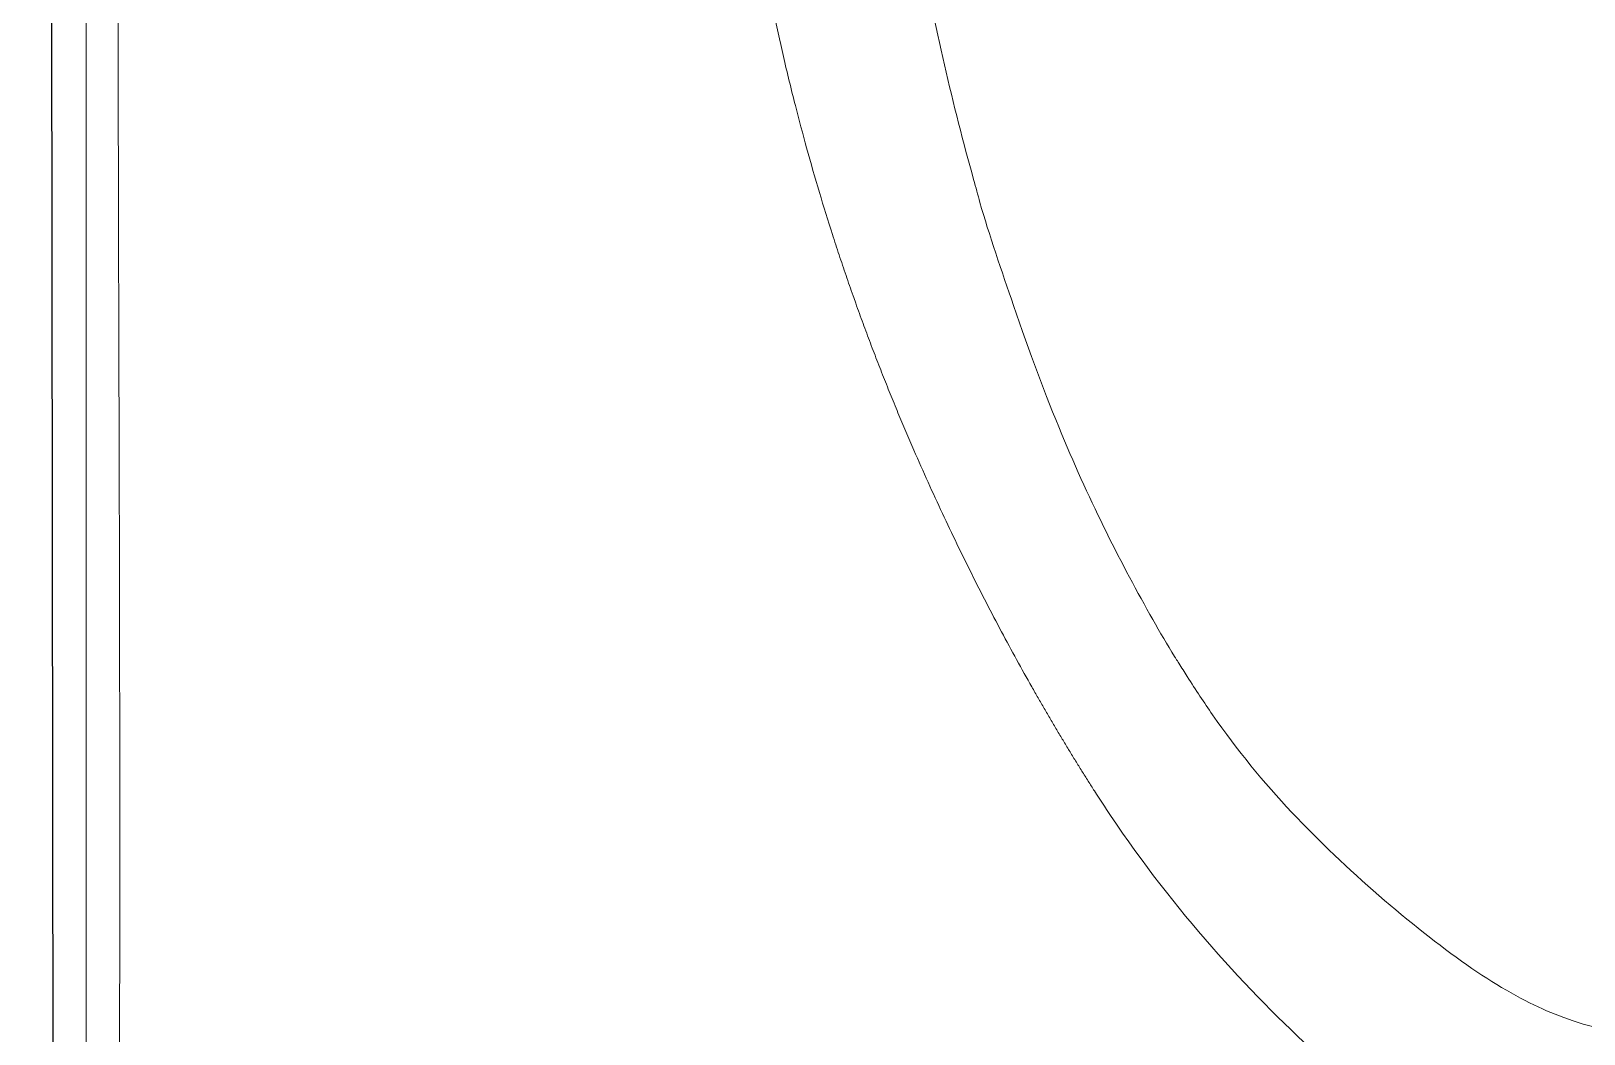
# Model space of a CAD drawing. Header units: millimetres. Extents: x 2164 to 32180, y 1376 to 2800.
# Drawn here: x 2178.7124 to 2178.8587, y 1399.1346 to 1399.2291 of the extents above; entities that cross this region are included whole.
import ezdxf

# ---------------------------------------------------------------- set-up
doc = ezdxf.new("R2010")
doc.units = ezdxf.units.MM
doc.layers.add('1º piso muebles', color=7, linetype='Continuous')
doc.layers.add('1º piso paredes', color=73, linetype='Continuous')

# ---------------------------------------------------------------- blocks, each defined once
blk = doc.blocks.new('bn63-1')
at = {"linetype": 'Continuous', "lineweight": 5}
blk.add_line((-0.2045861637851232, 0), (0.2045861637851232, 0), dxfattribs=at)
for points, knots in [([(8.384404281969182e-13, -0.002997729333841903), (-0.0009705675726223717, -0.002997796612874026), (-0.002905336170144324, -0.002997990064102396), (-0.005789019867435741, -0.002998427883142085), (-0.008654819519890111, -0.002998991986402189), (-0.01150327860285927, -0.002999667984497023), (-0.01433490215119093, -0.003000447811700724), (-0.01715015955964816, -0.00300132916008522), (-0.01994948715453404, -0.003002314953107543), (-0.02273329022300175, -0.00300341292697226), (-0.02550194502951797, -0.003004635213372353), (-0.02825580038638975, -0.003005998015126465), (-0.03008205291139632, -0.003007013535096803), (-0.03122050690795675, -0.00300768655860395), (-0.0314480499960581, -0.003007823082256778), (-0.03173229513917875, -0.00300799621871306), (-0.03178913865049537, -0.003008030972381448), (-0.03190276691459815, -0.003008100705173433), (-0.03207313400504574, -0.003008205650317564), (-0.03269698735574877, -0.003008594284210631), (-0.03416507973277305, -0.003009543552678906), (-0.03640034123021962, -0.003011124205698934), (-0.03904691080767009, -0.003013237361315646), (-0.04165919090389991, -0.003015592525144939), (-0.04423850439785326, -0.003018216740130697), (-0.0467860552938788, -0.003021138275130397), (-0.04930293977601252, -0.003024386478628571), (-0.05179015540885246, -0.003027992063323381), (-0.05342912569510361, -0.00303065346813014), (-0.0558736111334639, -0.003034858291243836), (-0.05909565165593733, -0.003041040100129067), (-0.06382192608067783, -0.003051737480603833), (-0.06690483142234882, -0.003059597974726103), (-0.06881140043778089, -0.003064665384002296), (-0.06919170179715195, -0.003065686583227034), (-0.06966582809953081, -0.003066971557842635), (-0.06976060044128474, -0.003067229002667204), (-0.06994997069703857, -0.003067744574821063), (-0.07023374664690607, -0.003068518907937801), (-0.0712711997745572, -0.003071368358277482), (-0.07220516377019237, -0.003073986731664036), (-0.07442974413238801, -0.003080301742926395), (-0.07589022941563428, -0.003084552779867522), (-0.07876946367217386, -0.003093019708231282), (-0.08018821107977203, -0.003097235581364544), (-0.08298708603116722, -0.003105521238978781), (-0.08436721224371979, -0.003109591018016999), (-0.08709172436446977, -0.003117480217056823), (-0.08843610912295219, -0.003121299641350106), (-0.09109181802547539, -0.003128590538921117), (-0.09240314115864123, -0.003132062023794902), (-0.09499523887963335, -0.003138565881670274), (-0.09627601296621435, -0.003141595966027921), (-0.1000760695787193, -0.003149913845547303), (-0.1025530077591981, -0.003154653821042075), (-0.1073987089215365, -0.003162576556746899), (-0.1097674704433445, -0.003165759860863204), (-0.1144011882648073, -0.00317064712473325), (-0.1166661432452969, -0.003172351518017535), (-0.1194350176059942, -0.00317361143750361), (-0.120123340460637, -0.003173872011984713), (-0.1208068417745238, -0.003174065620598299), (-0.1210116035857283, -0.003174119700616984), (-0.1210798117755445, -0.003174137060710791), (-0.1212161040040058, -0.003174170442648006), (-0.1215565395891502, -0.003174250556170932), (-0.1229801875149832, -0.00317451705787164), (-0.1253787193287366, -0.003174499778268114), (-0.1284901978627175, -0.003173510178811512), (-0.1305087351413903, -0.003172233287131121), (-0.1325002956251211, -0.003170661216245207), (-0.1344648607410619, -0.003168801320484249), (-0.1373331337170924, -0.00316517631050317), (-0.1401255882916672, -0.003160787088205552), (-0.1428452893565151, -0.003155740194216605), (-0.1454955705761591, -0.003150169999372565), (-0.147218516801118, -0.003146210144961969), (-0.1497718733023561, -0.003140167880545164), (-0.1514326806821344, -0.003136003962168843), (-0.154681851092235, -0.003127843316008239), (-0.1562702298841572, -0.003123848630821158), (-0.1582170794853113, -0.00311919974706143), (-0.1586045289807458, -0.003118288877388409), (-0.1593756258480852, -0.003116533995225268), (-0.1605265554744761, -0.003113990255343424), (-0.1624162709073715, -0.003110195735956722), (-0.1646384480574028, -0.003106350108950551), (-0.1668151316322479, -0.003103198492837578), (-0.1689461868840141, -0.003100720592655648), (-0.1710313621462518, -0.003098891662148162), (-0.1730702929225885, -0.003097684137060241), (-0.1750625044346208, -0.003097068835799632), (-0.1770074129180301, -0.003097015948625881), (-0.1789043254850498, -0.003097495674182937), (-0.1801364010886886, -0.00309815103369715), (-0.1813519048403265, -0.003098964678741822), (-0.1819513591002107, -0.00309944299139886), (-0.1826902164352902, -0.003100122205481171), (-0.1828374648899143, -0.003100262344617022), (-0.1830575511779529, -0.003100479122878141), (-0.1831307816659518, -0.003100552476809071), (-0.1832769454976102, -0.003100701358377478), (-0.1836416339546219, -0.003101079016559538), (-0.1845804472053914, -0.003102132404208646), (-0.1859901129238182, -0.003104024869784894), (-0.1876259727855114, -0.00310675168339003), (-0.1892056493640126, -0.003109951267219913), (-0.1907285324837602, -0.003113637704075245), (-0.1921938417823554, -0.003117823083812254), (-0.1936006202601419, -0.00312251814857234), (-0.1949477255501364, -0.003127732771702085), (-0.1962338187164931, -0.003133476285839265), (-0.1970495066130837, -0.003137663874667851), (-0.1976451877145422, -0.003140941194999414), (-0.1978410666659016, -0.003142056405678773), (-0.1982273799821002, -0.003144332714896336), (-0.1984178160645484, -0.003145498445178418), (-0.1989807724552719, -0.003149083058289648), (-0.1997090961240389, -0.003154079802911269), (-0.2007320097678331, -0.003161991964518052), (-0.2016831987522352, -0.003170093417040221), (-0.2025611230456121, -0.003178169654987073), (-0.203364881096789, -0.003186025606680687), (-0.2040942108623511, -0.003193490900045504), (-0.2047494676176171, -0.003200423737581559), (-0.2053315814604986, -0.003206713084352941), (-0.2056718602008658, -0.003210423785404259), (-0.205988870132515, -0.003213876740090882), (-0.2061357415526999, -0.003215474377725513), (-0.2064069699716384, -0.0032184044656276), (-0.2065313278238676, -0.003219736957618125), (-0.2067583811624019, -0.003222137347265175), (-0.2068610965844897, -0.003223213450269213), (-0.2070455431012732, -0.003225213376765623), (-0.2072090017442889, -0.003227052378946382), (-0.2073925829328545, -0.003229496729787229), (-0.2075154550808946, -0.003231768969882864), (-0.2075686037033933, -0.003233653478119436), (-0.2075769604053193, -0.003234819169080083), (-0.2075769275412398, -0.003235235522694779)], [0, 0, 0, 0, 0.00286286915471103, 0.00572573830942207, 0.0085886074641331, 0.0114514766188441, 0.0143143457735552, 0.0171772149282662, 0.0200400840829772, 0.0229029532376883, 0.0257658223923993, 0.0286286915471103, 0.0314915607018213, 0.0314915607018213, 0.032207277990499, 0.032207277990499, 0.0323862073126684, 0.0323862073126684, 0.0325651366348379, 0.0329229952791769, 0.0343544298565329, 0.037217299011245, 0.040080168165957, 0.042943037320669, 0.045805906475381, 0.048668775630093, 0.051531644784805, 0.054394513939517, 0.057257383094229, 0.057257383094229, 0.062983121403653, 0.068708859713077, 0.0744345980225011, 0.0744345980225011, 0.075866032599857, 0.075866032599857, 0.0762238912441959, 0.0762238912441959, 0.0765817498885348, 0.0772974671772126, 0.0801603363319241, 0.0801603363319241, 0.0858860746413469, 0.0858860746413469, 0.0916118129507698, 0.0916118129507698, 0.0973375512601926, 0.0973375512601926, 0.103063289569615, 0.103063289569615, 0.108789027879038, 0.108789027879038, 0.114514766188461, 0.114514766188461, 0.125966242807307, 0.125966242807307, 0.137417719426153, 0.137417719426153, 0.148869196044999, 0.148869196044999, 0.15173206519971, 0.152447782488389, 0.152447782488389, 0.152805641132728, 0.152805641132728, 0.153163499777067, 0.154594934354423, 0.160320672663846, 0.166046410973269, 0.171772149282692, 0.171772149282692, 0.177497887592116, 0.183223625901539, 0.188949364210962, 0.194675102520385, 0.200400840829809, 0.206126579139232, 0.206126579139232, 0.217578055758078, 0.217578055758078, 0.229029532376924, 0.229029532376924, 0.231892401531636, 0.231892401531636, 0.234755270686348, 0.240481008995771, 0.246206747305194, 0.251932485614617, 0.25765822392404, 0.263383962233463, 0.269109700542886, 0.274835438852309, 0.280561177161732, 0.286286915471155, 0.292012653780578, 0.292012653780578, 0.297738392090001, 0.297738392090001, 0.299169826667356, 0.299169826667356, 0.299885543956034, 0.299885543956034, 0.300601261244712, 0.303464130399423, 0.309189868708846, 0.314915607018268, 0.32064134532769, 0.326367083637112, 0.332092821946534, 0.337818560255956, 0.343544298565379, 0.349270036874801, 0.354995775184223, 0.354995775184223, 0.357858644338934, 0.357858644338934, 0.360721513493645, 0.360721513493645, 0.366447251803068, 0.37217299011249, 0.377898728421913, 0.383624466731335, 0.389350205040758, 0.39507594335018, 0.400801681659603, 0.406527419969025, 0.412253158278448, 0.412253158278448, 0.41797889658787, 0.41797889658787, 0.423704634897293, 0.423704634897293, 0.429430373206715, 0.429430373206715, 0.435156111516137, 0.44088184982556, 0.446607588134982, 0.452333326444405, 0.4554533906682426, 0.4554533906682426, 0.4554533906682426, 0.4554533906682426]), ([(-0.07421411738350514, -0.07298136513632869), (-0.07389862314933282, -0.07286707368476186), (-0.07358215275139912, -0.07275266773632438), (-0.07326451612401286, -0.07263886884574333), (-0.07318159823334724, -0.07260916205768808), (-0.0730986005653591, -0.07257949664345631), (-0.07301552373731113, -0.0725498693380473), (-0.07278157100761007, -0.07246643585678214), (-0.07254699049700264, -0.07238330466522314), (-0.0723117960709061, -0.07230040219398859), (-0.07199430089239911, -0.07218848995466942), (-0.07167568817887116, -0.07207699454561123), (-0.07135592980573335, -0.07196597431601504), (-0.07103739079151694, -0.07185537744830128), (-0.07071771450453923, -0.07174525216659333), (-0.0703968912396391, -0.07163559245103102), (-0.07007728880579123, -0.07152635002438501), (-0.0697565481959117, -0.07141756962089119), (-0.06943465559699291, -0.0713092619516118), (-0.06911398435342164, -0.07120136523353437), (-0.06879216982203218, -0.07109393767086658), (-0.06846919940205964, -0.07098698629337719), (-0.06814744992003341, -0.07088043922844633), (-0.06782455327071091, -0.07077436475377397), (-0.06750050046814238, -0.07066876708540804), (-0.06717766722123031, -0.07056356682831222), (-0.06685368652962609, -0.07045883979870382), (-0.06652853788939694, -0.07035460408135918), (-0.0652302586839113, -0.06993840346559921), (-0.06391335428951095, -0.06953003524857593), (-0.06257719130634598, -0.06913055342033658), (-0.06120043700035183, -0.06871893572539989), (-0.05980323353081474, -0.06831675234428758), (-0.05838512925099337, -0.06792450907144598), (-0.05706990588855376, -0.06756072234324506), (-0.05573675460381367, -0.06720549325800107), (-0.0543853642608525, -0.06685988800342102), (-0.05286556593718217, -0.06647121400608569), (-0.05132269469278583, -0.06609471157270264), (-0.04975672141880239, -0.0657315810372836), (-0.04827760944077397, -0.06538859260098207), (-0.04677788840844244, -0.06505753347440191), (-0.0452576654634953, -0.06473985903953405), (-0.04373725392950689, -0.0644221451960334), (-0.04219633688971669, -0.06411781874486167), (-0.04063536279285529, -0.06382800757953078), (-0.03895209914362852, -0.06351549207994367), (-0.03724529890699557, -0.06321981073381266), (-0.03551600657955589, -0.06294166756119068), (-0.0340381461067949, -0.06270396523980537), (-0.03254386220341132, -0.06247907205498393), (-0.03103376612430964, -0.06226871284546576), (-0.02933962240980748, -0.06203271545594191), (-0.02762549934327296, -0.06181499012218694), (-0.02589329569606491, -0.06161587053925643), (-0.02427503359221816, -0.06142984871920021), (-0.02264099016589682, -0.06126006505783721), (-0.02099291855653007, -0.06110805120789564), (-0.01926738776522541, -0.06094889272395676), (-0.01752640918694226, -0.06080918391536727), (-0.01577287897374902, -0.06068927658354539), (-0.01405881807171738, -0.06057206818427119), (-0.01233275113632715, -0.06047377771493245), (-0.01059849575931082, -0.06039480903299932), (-0.01009337161865176, -0.06037180839068412), (-0.0095875411754065, -0.0603504380750195), (-0.009081068206384657, -0.06033069678476011), (-0.008576069575312317, -0.06031101296119346), (-0.008070432150603324, -0.06029294866304724), (-0.007564268679018937, -0.06027651842406101), (-0.007059475717781538, -0.06026013267229757), (-0.006554159267963655, -0.06024537215184012), (-0.006048416094287745, -0.06023223144751455), (-0.005543932482893865, -0.06021912347036107), (-0.005039025179385703, -0.0602076272407146), (-0.004533803059658226, -0.06019780432426103), (-0.00402972262973833, -0.06018800360540411), (-0.003525325238584287, -0.06017986866324065), (-0.003020699056051512, -0.06017321674899279), (-0.002517090025364155, -0.06016657824271476), (-0.002013266316438944, -0.06016141674889752), (-0.001509353685420933, -0.0601584599111078), (-0.001464712822141223, -0.06015819796928668), (-0.001420070812784502, -0.06015795332878326), (-0.001375427783770533, -0.06015772413171305), (-0.0009319842668418232, -0.06015544749510582), (-0.0004884445452972841, -0.06015469467779155), (-4.490309883919963e-05, -0.06015364420640879), (-2.993540489626412e-05, -0.06015360875733222), (-1.496770393316638e-05, -0.06015357296924151), (1.49213974509621e-12, -0.06015353677214819)], [0, 0, 0, 0, 0.015835300213546, 0.015835300213546, 0.015835300213546, 0.01996904795707662, 0.01996904795707662, 0.01996904795707662, 0.0316100986718725, 0.0316100986718725, 0.0316100986718725, 0.0473246610292821, 0.0473246610292821, 0.0473246610292821, 0.0629792978508312, 0.0629792978508312, 0.0629792978508312, 0.0785743639696648, 0.0785743639696648, 0.0785743639696648, 0.0941102578133137, 0.0941102578133137, 0.0941102578133137, 0.109587420698669, 0.109587420698669, 0.109587420698669, 0.125006336095355, 0.125006336095355, 0.125006336095355, 0.186572200914419, 0.186572200914419, 0.186572200914419, 0.250008376409526, 0.250008376409526, 0.250008376409526, 0.308842371356681, 0.308842371356681, 0.308842371356681, 0.375008159325926, 0.375008159325926, 0.375008159325926, 0.437503867999688, 0.437503867999688, 0.437503867999688, 0.500007329486676, 0.500007329486676, 0.500007329486676, 0.567407425928544, 0.567407425928544, 0.567407425928544, 0.625007830909058, 0.625007830909058, 0.625007830909058, 0.689628463596471, 0.689628463596471, 0.689628463596471, 0.749998455989734, 0.749998455989734, 0.749998455989734, 0.813205831295057, 0.813205831295057, 0.813205831295057, 0.874990504246271, 0.874990504246271, 0.874990504246271, 0.892986083354954, 0.892986083354954, 0.892986083354954, 0.910929277505767, 0.910929277505767, 0.910929277505767, 0.928823887879547, 0.928823887879547, 0.928823887879547, 0.946673931410713, 0.946673931410713, 0.946673931410713, 0.964483637806192, 0.964483637806192, 0.964483637806192, 0.982257445992893, 0.982257445992893, 0.982257445992893, 0.9838320009698777, 0.9838320009698777, 0.9838320009698777, 0.9994722075530512, 0.9994722075530512, 0.9994722075530512, 1, 1, 1, 1]), ([(-0.1189877004877218, -0.0950553676106125), (-0.1186770495210823, -0.09485730594259678), (-0.1180553277099108, -0.094460914905099), (-0.1171107659339867, -0.09386764746228948), (-0.1161565804100775, -0.09327494462749542), (-0.1151919126290153, -0.09268300812887276), (-0.1142169390045495, -0.09209188764785381), (-0.1132315604222498, -0.09150167042859891), (-0.1122357536909959, -0.09091243061132559), (-0.1112294778772451, -0.09032424288470509), (-0.1102126960796426, -0.08973717960230942), (-0.1078394659018755, -0.08838374392797732), (-0.103993477811585, -0.08626931076365452), (-0.0994480163068232, -0.08392340093308803), (-0.09569100124075192, -0.08207723327566896), (-0.09282809060830743, -0.08071653109931276), (-0.08988357708140882, -0.07936352609284825), (-0.0873009462811325, -0.07821809506624788), (-0.08511175761704237, -0.07727662001991575), (-0.08334742483459934, -0.07653496110123115), (-0.08156356171470236, -0.07580294708563429), (-0.07975966434305803, -0.07508095093999145), (-0.07793439644895273, -0.07436969143256533), (-0.07608949329149084, -0.07366863952964309), (-0.07483885093917308, -0.07321031303611392), (-0.07421411738350514, -0.07298136513632869)], [0, 0, 0, 0, 0.0248533624761865, 0.0497403169249674, 0.0746607249898179, 0.0996144624824365, 0.124601419666816, 0.149621501572062, 0.174674628335609, 0.199760735578221, 0.224879774812005, 0.250031713882499, 0.374073425917314, 0.500030086864926, 0.561704992648843, 0.623927960353321, 0.686701903340358, 0.750020182265002, 0.785917402944207, 0.821756983683347, 0.857535623158188, 0.893250724169975, 0.928900422841968, 0.964483617909474, 1, 1, 1, 1]), ([(0.0635205789949822, -0.08426215199669684), (0.0564185586670618, -0.08228817288261325), (0.04914012724948691, -0.08036923805438789), (0.03592966865203095, -0.07808495336600174), (0.03060180458494699, -0.07736301408006341), (0.02071632939207291, -0.07613100990657529), (0.01617039103997797, -0.07563945876393063), (0.007490457210721502, -0.0750583835732499), (0.003343949854937023, -0.07504498113104319), (-0.00741631617141536, -0.07504962695188055), (-0.01412963263855715, -0.07543760088350382), (-0.02684387325506066, -0.076827112905832), (-0.0330601230083829, -0.07765343683766446), (-0.04705828081354468, -0.07994227991810021), (-0.05433943949317666, -0.0817254714190625), (-0.06208951810695851, -0.08386497789993541), (-0.06280617706370606, -0.08406358726458052), (-0.06352060130951998, -0.08426215826784755)], [0, 0, 0, 0, 2.891648678341013, 2.891648678341013, 4.664159472887238, 4.664159472887238, 6.082548198987638, 6.082548198987638, 7.316094606550202, 7.316094606550202, 9.310744733318387, 9.310744733318387, 11.34094041849029, 11.34094041849029, 14.18058753797969, 14.18058753797969, 14.47147168371464, 14.47147168371464, 14.47147168371464, 14.47147168371464]), ([(-0.06351124396120156, -0.08426022463197569), (-0.06653851396195876, -0.08510954701070261), (-0.07001402963400949, -0.0863151829270663), (-0.0776102803606733, -0.08894618032768165), (-0.08166889061782001, -0.09043614505456787), (-0.09188169211633124, -0.094683870463669), (-0.09766145136508442, -0.09762291550994462), (-0.1040457344301018, -0.101240699377712), (-0.1052007925243998, -0.1019201585861538), (-0.1063190053359762, -0.1026137257139936)], [0, 0, 0, 0, 1.379598288317647, 1.379598288317647, 3.240462800750318, 3.240462800750318, 6.502452350711907, 6.502452350711907, 7.26873381625239, 7.26873381625239, 7.26873381625239, 7.26873381625239]), ([(-0.1421171121140929, -0.2184555313199468), (-0.1461178161042227, -0.2136524839965688), (-0.1528877886836, -0.2043004442932386), (-0.1600152183435597, -0.190374978460838), (-0.1642222646856482, -0.1778897197977614), (-0.1646779526808047, -0.1538761096449974), (-0.1584287277954814, -0.1348679330913427), (-0.145420134586189, -0.1163899765006136), (-0.12960922271877, -0.1020099431076034), (-0.1197677593187478, -0.09555439973527768), (-0.1189877004877218, -0.0950553676106125)], [0.2675525716403583, 0.2675525716403583, 0.2675525716403583, 0.2675525716403583, 0.37012500039973, 0.473639278478072, 0.577153556556413, 0.680667834634754, 0.784182112713095, 0.887696390791438, 0.991210668869779, 1, 1, 1, 1]), ([(-0.1063209929824183, -0.1026149793931381), (-0.1063378459285076, -0.102625431373454), (-0.106353198200722, -0.1026349557390347), (-0.1064175615177447, -0.1026748978467111), (-0.1064657676582357, -0.1027048413053819), (-0.1066583246433908, -0.102824563704786), (-0.1068021402136168, -0.1029142397215992), (-0.1073749340054206, -0.1032725079767971), (-0.1077989721013211, -0.1035402288292175), (-0.1094712735788477, -0.1046078620538964), (-0.1106696379670353, -0.1053995769046878), (-0.1151924093021108, -0.1085457782839256), (-0.1181624240989692, -0.1109808030278572), (-0.1264570958988855, -0.118812920434209), (-0.1316627738209064, -0.1248936768332385), (-0.1371698931101122, -0.1326871743865468), (-0.1385849198911018, -0.1351979500735467), (-0.1400087505486312, -0.1383396417345466), (-0.1404080264051828, -0.1393823724089742), (-0.1412112211285574, -0.1419142162429949), (-0.1415911744710314, -0.1434673254729972), (-0.1416728043225106, -0.1438339185428816)], [0, 0, 0, 0, 0.01031177612053359, 0.01031177612053359, 0.04124711251930005, 0.04124711251930005, 0.1340533400574491, 0.1340533400574491, 0.4124783716261547, 0.4124783716261547, 1.247981194508849, 1.247981194508849, 3.755977016495244, 3.755977016495244, 8.533981916748532, 8.533981916748532, 10.83818194999598, 10.83818194999598, 12.00199924271072, 12.00199924271072, 13.16694566564107, 13.16694566564107, 13.16694566564107, 13.16694566564107])]:
    blk.add_open_spline(points, degree=3, knots=knots, dxfattribs=at)
blk.add_open_spline([(-0.1063210107021888, -0.1026149692189335), (-0.1063203421963266, -0.1026145547912023), (-0.1063196737409413, -0.1026141402895462), (-0.1063190053359762, -0.1026137257139936)], degree=3, dxfattribs=at)

msp = doc.modelspace()

# ---------------------------------------------------------------- linework, layer by layer
at = {"layer": '1º piso paredes'}
msp.add_line((2178.712353107512, 1400.728599293129), (2178.717011683948, 1397.11926736193), dxfattribs=at)

# ---------------------------------------------------------------- block references
at = {"layer": '1º piso muebles', "rotation": 90}
msp.add_blockref('bn63-1', (2178.717540590348, 1399.276482247679), dxfattribs=at)

doc.saveas('drawing.dxf')
